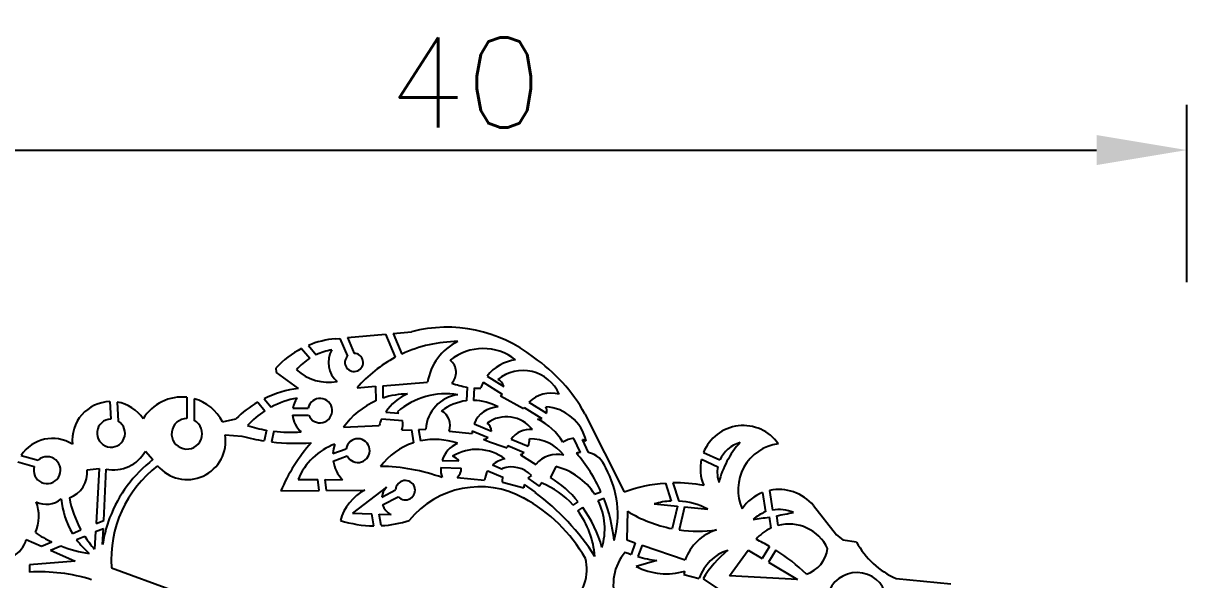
# Model space of a CAD drawing. Header units: millimetres. Extents: x 301.3 to 352.8, y 178.7 to 248.2.
# Drawn here: x 320.52 to 352.77, y 232.75 to 248.18 of the extents above; entities that cross this region are included whole.
import ezdxf

# ---------------------------------------------------------------- set-up
doc = ezdxf.new("R2010")
doc.units = ezdxf.units.MM
doc.styles.get("Standard").update_dxf_attribs({"font": 'txt', "bigfont": 'gbcbig.shx'})
doc.dimstyles.new('ISO-25', dxfattribs={"dimtxt": 2.5, "dimasz": 2.5, "dimexe": 1.25, "dimexo": 0.625, "dimtad": 1, "dimtxsty": 'Standard', "dimcen": 2.5, "dimadec": 0, "dimazin": 0, "dimtfac": 1, "dimtmove": 0, "dimatfit": 3, "dimfxl": 0, "dimarcsym": 0})

# ---------------------------------------------------------------- blocks, each defined once
blk = doc.blocks.new('*D1')
at = {"color": 0, "lineweight": -2, "transparency": 16777216}
for p, q in [((312.773, 241.007), (312.773, 245.916)), ((352.773, 241.007), (352.773, 245.916)), ((315.273, 244.666), (350.273, 244.666))]:
    blk.add_line(p, q, dxfattribs=at)
at = {"color": 0, "transparency": 16777216}
for points in [[(315.273, 245.083), (315.273, 244.25), (312.773, 244.666)], [(350.273, 245.083), (350.273, 244.25), (352.773, 244.666)]]:
    blk.add_solid(points, dxfattribs=at)
at = {"layer": 'Defpoints', "color": 0, "transparency": 16777216}
for p in [(352.773, 244.666), (312.773, 240.382), (352.773, 240.382)]:
    blk.add_point(p, dxfattribs=at)
at = {"color": 0, "transparency": 16777216, "insert": (332.773, 246.541), "char_height": 2.5, "attachment_point": 5}
blk.add_mtext('40', dxfattribs=at)

msp = doc.modelspace()

# ---------------------------------------------------------------- linework, layer by layer
for p, q in [((330.773, 239.582), (331.286, 239.629)), ((329.175, 239.435), (329.297, 239.446)), ((329.297, 239.446), (329.509, 238.952)), ((329.507, 239.466), (330.564, 239.563)), ((329.507, 239.466), (329.693, 239.03)), ((330.564, 239.563), (330.835, 238.92)), ((330.773, 239.582), (331.014, 239.009)), ((328.238, 239.165), (328.465, 238.893)), ((328.426, 239.252), (328.644, 238.991)), ((327.538, 238.496), (327.528, 238.625)), ((333.38, 238.399), (333.84, 238.113)), ((329.778, 238.077), (330.289, 238.117)), ((330.289, 238.117), (330.294, 237.714)), ((330.489, 238.133), (331.729, 238.229)), ((330.489, 238.133), (330.493, 237.792)), ((332.823, 238.095), (332.804, 237.716)), ((333.022, 238.071), (333.005, 237.727)), ((333.273, 238.23), (333.799, 237.902)), ((325.059, 237.811), (325.059, 237.224)), ((325.259, 237.772), (325.259, 237.172)), ((327.2, 237.773), (327.394, 237.54)), ((333.752, 237.85), (334.389, 237.501)), ((322.921, 237.691), (322.949, 237.205)), ((323.122, 237.678), (323.152, 237.151)), ((327.02, 237.677), (327.22, 237.437)), ((327.996, 237.514), (328.416, 237.514)), ((330.568, 237.402), (330.928, 237.375)), ((334.405, 237.525), (334.894, 237.22)), ((334.536, 237.678), (335.027, 237.373)), ((326.042, 237.132), (326.417, 237.215)), ((327.988, 237.314), (328.433, 237.314)), ((330.458, 237.21), (331.036, 237.167)), ((333.017, 237.075), (333.498, 236.876)), ((336.092, 237.351), (337.176, 235.186)), ((326.116, 236.771), (326.583, 236.732)), ((327.266, 236.901), (327.202, 236.603)), ((327.464, 236.872), (327.401, 236.576)), ((329.401, 236.982), (330.386, 237.026)), ((331.015, 236.898), (331.281, 236.912)), ((331.281, 236.912), (331.339, 236.55)), ((331.481, 236.922), (331.678, 236.932)), ((331.481, 236.922), (331.533, 236.602)), ((332.324, 236.873), (332.961, 236.805)), ((332.966, 236.88), (333.409, 236.697)), ((333.954, 236.471), (334.403, 236.285)), ((334.044, 236.65), (334.519, 236.454)), ((335.964, 236.285), (335.787, 236.672)), ((336.187, 236.277), (336.021, 236.64)), ((320.461, 236.2), (320.936, 236.073)), ((323.909, 236.322), (324.117, 236.087)), ((329.105, 236.254), (329.472, 236.385)), ((329.114, 236.045), (329.504, 236.184)), ((334.308, 236.215), (334.732, 235.951)), ((339.318, 236.092), (339.773, 235.882)), ((339.378, 236.285), (339.832, 236.075)), ((320.367, 236.018), (320.824, 235.896)), ((322.289, 235.805), (322.628, 235.842)), ((322.628, 235.842), (322.538, 234.309)), ((322.752, 234.398), (322.816, 235.823)), ((332.095, 235.863), (332.665, 235.848)), ((332.131, 236.062), (332.599, 236.05)), ((335.288, 235.89), (335.137, 235.589)), ((328.139, 235.535), (328.685, 235.531)), ((328.722, 235.226), (328.685, 235.531)), ((328.923, 235.228), (328.887, 235.53)), ((328.887, 235.53), (329.371, 235.527)), ((332.545, 235.584), (333.309, 235.518)), ((333.803, 235.462), (334.396, 235.301)), ((334.509, 235.567), (334.823, 235.348)), ((334.823, 235.348), (334.883, 235.438)), ((338.53, 235.437), (338.69, 234.935)), ((327.662, 235.214), (328.722, 235.226)), ((328.923, 235.228), (329.987, 235.24)), ((330.589, 235.318), (329.644, 234.595)), ((330.46, 235.047), (330.844, 235.242)), ((334.409, 235.393), (334.714, 235.18)), ((334.714, 235.18), (334.709, 235.172)), ((338.323, 235.427), (338.48, 234.936)), ((341.018, 235.17), (341.092, 234.632)), ((341.212, 235.228), (341.287, 234.685)), ((330.481, 234.833), (330.914, 235.054)), ((338.013, 234.854), (338.654, 234.792)), ((338.654, 234.792), (338.506, 234.171)), ((342.425, 234.808), (343.061, 234)), ((329.644, 234.595), (330.181, 234.578)), ((330.242, 234.248), (330.181, 234.578)), ((330.444, 234.253), (330.385, 234.571)), ((330.385, 234.571), (330.717, 234.561)), ((337.267, 234.654), (337.255, 233.858)), ((338.855, 234.773), (338.704, 234.138)), ((338.855, 234.773), (339.494, 234.711)), ((341.201, 234.493), (341.247, 234.187)), ((341.399, 234.527), (341.439, 234.257)), ((322.525, 234.087), (322.742, 234.177)), ((322.538, 234.309), (322.752, 234.398)), ((322.722, 233.734), (322.742, 234.177)), ((322.916, 234.465), (322.831, 234.214)), ((320.604, 233.869), (321.025, 233.683)), ((321.887, 234.039), (322.121, 234.136)), ((321.998, 233.869), (322.224, 233.963)), ((322.525, 234.087), (322.496, 233.602)), ((337.255, 233.858), (337.487, 233.779)), ((343.061, 234), (343.238, 233.859)), ((343.238, 233.859), (343.621, 233.8)), ((321.025, 233.683), (321.31, 233.801)), ((321.277, 233.571), (321.564, 233.689)), ((321.277, 233.571), (321.962, 233.268)), ((337.487, 233.779), (337.371, 233.456)), ((337.677, 233.715), (337.561, 233.394)), ((337.677, 233.715), (338.872, 233.308)), ((340.103, 232.866), (340.617, 233.575)), ((340.617, 233.575), (341.005, 233.343)), ((341.208, 233.677), (341.005, 233.343)), ((341.38, 233.574), (341.177, 233.24)), ((321.962, 233.268), (320.692, 233.162)), ((338.087, 233.284), (337.513, 233.121)), ((341.177, 233.24), (341.985, 232.757)), ((320.692, 233.162), (320.695, 232.966)), ((322.966, 233.087), (324.728, 232.432)), ((338.831, 232.899), (339.259, 232.792)), ((341.985, 232.757), (340.103, 232.866)), ((339.365, 232.778), (339.904, 232.417)), ((344.719, 232.789), (346.238, 232.642))]:
    msp.add_line(p, q)
for points in [[(328.147, 238.058), (327.538, 238.496)], [(333.398, 235.775), (333.813, 235.6)], [(333.53, 235.936), (333.804, 235.821)], [(336.358, 235.124), (336.535, 235.195)], [(335.764, 234.82), (335.907, 234.912)], [(336.457, 234.948), (336.613, 235.011)], [(335.892, 234.665), (336.03, 234.754)]]:
    msp.add_lwpolyline(points)
for centre, radius, start, end in [((332.264, 235.863), 3.891, 51.8265, 104.5598), ((329.4, 236.897), 2.548, 95.054, 112.4652), ((332.581, 235.644), 3.712, 90.2408, 114.9678), ((333.227, 237.991), 1.517, 115.839, 170.9377), ((329.4, 236.897), 2.548, 117.1238, 137.2888), ((329.355, 237.47), 1.679, 99.6778, 115.0463), ((329.691, 238.778), 0.709, 150.7425, 228.5304), ((329.691, 238.778), 0.252, 136.263, 89.5339), ((333.273, 237.713), 1.449, 51.75, 129.124), ((329.355, 237.47), 1.679, 122.0102, 138.7772), ((332.581, 235.644), 3.712, 118.062, 139.0369), ((332.093, 238.501), 0.428, 315.6955, 51.7738), ((334.31, 237.69), 1.169, 96.872, 142.6932), ((331.958, 235.037), 4.738, 29.2397, 55.0933), ((328.995, 239.572), 1.344, 227.8017, 279.7048), ((334.37, 237.456), 1.099, 23.8412, 129.1901), ((328.527, 235.082), 3, 97.2683, 116.2399), ((333.221, 240.573), 2.509, 250.8897, 260.8702), ((333.221, 240.573), 2.509, 265.45, 269.5623), ((334.31, 237.69), 1.169, 152.5056, 161.3898), ((333.573, 238.056), 0.273, 12.0613, 67.9819), ((324.92, 236.559), 1.26, 83.6314, 148.6751), ((324.92, 236.559), 1.26, 27.0466, 74.3555), ((328.562, 235.363), 2.47, 100.5439, 118.2158), ((328.698, 237.387), 0.714, 145.4736, 169.7206), ((328.747, 237.441), 0.338, 202.0713, 167.5735), ((331.191, 235.708), 2.197, 114.0736, 144.554), ((331.191, 235.708), 2.197, 90.569, 108.5049), ((331.75, 236.599), 1.429, 113.9874, 145.8166), ((332.239, 235.862), 2.048, 80.7092, 131.0015), ((332.709, 236.859), 1.034, 97.6939, 175.9513), ((332.985, 236.304), 1.423, 97.3118, 127.4664), ((332.985, 236.304), 1.423, 60.6092, 89.208), ((333.573, 238.056), 0.273, 310.959, 325.8314), ((335.163, 237.008), 0.917, 76.599, 133.0788), ((322.951, 236.618), 1.073, 91.5774, 185.8646), ((322.951, 236.618), 1.073, 33.701, 80.8034), ((328.527, 235.082), 3, 120.1388, 134.6849), ((328.562, 235.363), 2.47, 122.9167, 137.5723), ((330.587, 237.067), 0.46, 42.0806, 47.8172), ((331.904, 237.038), 0.451, 338.5764, 61.422), ((333.716, 236.79), 0.755, 92.431, 157.7734), ((335.163, 237.008), 0.917, 145.7403, 147.479), ((334.935, 236.334), 1.215, 12.4461, 86.7182), ((334.803, 237.433), 0.232, 344.9338, 29.3245), ((322.955, 236.817), 0.388, 90.8934, 59.446), ((325.058, 236.8), 0.424, 89.7683, 61.5763), ((328.698, 237.387), 0.714, 185.8348, 228.1563), ((331.75, 236.599), 1.429, 154.7046, 162.6246), ((330.587, 237.067), 0.46, 338.473, 12.5088), ((333.916, 236.362), 0.909, 37.5623, 126.2998), ((333.255, 236.884), 0.243, 358.1189, 59.6678), ((334.803, 237.433), 0.232, 264.407, 293.1657), ((334.129, 235.789), 1.556, 29.9394, 65.2573), ((325.064, 236.597), 1.066, 219.8006, 9.4086), ((328.089, 242.402), 5.866, 255.1281, 261.3061), ((327.933, 240.789), 3.945, 252.369, 260.2511), ((327.933, 240.789), 3.945, 263.1624, 274.1917), ((333.716, 236.79), 0.755, 173.1498, 178.8513), ((334.568, 236.275), 0.644, 83.9431, 144.3452), ((340.48, 235.837), 1.19, 35.3348, 157.9274), ((321.329, 235.633), 1.037, 57.7005, 146.8165), ((328.089, 242.402), 5.866, 263.2649, 274.0738), ((332.073, 233.363), 4.784, 138.2113, 157.234), ((329.775, 234.852), 1.773, 110.3407, 157.3626), ((330.061, 236.192), 0.959, 160.314, 176.2482), ((329.797, 236.333), 0.329, 206.8867, 170.842), ((331.925, 234.766), 1.878, 108.1921, 143.0393), ((331.925, 234.766), 1.878, 70.4246, 102.0545), ((332.877, 235.821), 0.783, 114.2904, 162.1172), ((333.255, 236.884), 0.243, 276.8619, 309.3059), ((335.577, 242.138), 5.954, 247.3533, 254.0316), ((334.568, 236.275), 0.644, 162.2491, 167.4804), ((334.075, 236.633), 0.478, 338.0405, 2.9944), ((334.596, 235.52), 1.139, 37.036, 92.1643), ((335.823, 236.06), 0.613, 93.4347, 124.3928), ((335.823, 236.06), 0.613, 60.9285, 71.1909), ((342.275, 234.849), 2.542, 137.8607, 166.3033), ((340.614, 235.729), 0.855, 105.1592, 156.1842), ((341.63, 235.244), 1.294, 97.9673, 203.7462), ((321.183, 235.791), 0.374, 163.7871, 131.2123), ((323.025, 236.813), 1.012, 258.1131, 330.9598), ((326.381, 233.156), 3.704, 127.6824, 159.2919), ((333.093, 235.078), 1.288, 52.6798, 121.3779), ((332.318, 235.846), 0.347, 35.8191, 72.3945), ((333.988, 235.426), 0.685, 99.5378, 131.9177), ((334.075, 236.633), 0.478, 299.0611, 313.3447), ((335.321, 235.462), 0.766, 76.1419, 140.2785), ((336.054, 235.643), 0.648, 97.993, 107.8197), ((332.553, 233.402), 4.368, 24.232, 40.8658), ((336.054, 235.643), 0.648, 19.0903, 78.1297), ((340.48, 235.837), 1.19, 167.6553, 203.074), ((321.548, 235.725), 0.745, 289.6758, 6.1445), ((326.244, 233.308), 3.285, 127.4703, 183.8518), ((330.061, 236.192), 0.959, 188.777, 223.8961), ((330.364, 230.726), 5.17, 70.0218, 89.3305), ((332.877, 235.821), 0.783, 176.9731, 197.6421), ((332.318, 235.846), 0.347, 310.9439, 0.2321), ((333.988, 235.426), 0.685, 149.436, 172.2905), ((334.057, 235.125), 0.755, 43.0401, 109.6821), ((332.294, 235.649), 1.52, 6.4846, 7.0641), ((334.861, 234.163), 1.779, 32.6977, 76.1022), ((334.37, 234.571), 2.631, 343.9057, 29.2196), ((340.614, 235.729), 0.855, 169.7448, 199.0048), ((331.112, 235.235), 0.269, 222.3756, 178.3891), ((332.294, 235.649), 1.52, 352.9359, 358.3286), ((334.792, 235.289), 0.397, 117.5398, 135.5204), ((333.991, 233.231), 2.38, 41.8718, 68.0056), ((333.357, 232.79), 3.318, 39.7722, 57.5367), ((338.63, 231.118), 4.319, 79.9243, 91.3343), ((330.635, 234.029), 1.374, 118.1544, 164.4771), ((330.934, 234.987), 0.478, 136.1557, 172.7878), ((333.178, 232.813), 2.517, 61.2045, 141.0349), ((334.792, 235.289), 0.397, 164.8491, 178.2298), ((330.843, 229.895), 6.542, 32.4093, 53.7708), ((338.63, 231.118), 4.319, 94.0816, 109.6762), ((341.468, 234.006), 1.249, 111.1423, 144.9552), ((341.468, 234.006), 1.249, 39.9971, 101.8506), ((319.867, 234.511), 1.087, 335.5985, 21.7949), ((321.166, 235.489), 0.643, 243.2142, 309.4551), ((323.877, 235.22), 2.314, 185.6331, 210.6683), ((324.775, 235.601), 3.031, 190.9905, 208.8987), ((330.934, 234.987), 0.478, 198.7328, 242.9942), ((332.35, 231.215), 4.317, 29.5683, 61.7989), ((334.861, 234.163), 1.779, 343.0482, 26.194), ((332.553, 233.402), 4.368, 5.7662, 21.6076), ((338.581, 232.991), 1.947, 92.9764, 106.9568), ((338.581, 232.991), 1.947, 62.0298, 86.7909), ((333.991, 233.231), 2.38, 4.0969, 37.0232), ((333.357, 232.79), 3.318, 14.93, 36.3028), ((339.217, 237.821), 3.719, 238.38, 258.9838), ((341.467, 233.64), 1.061, 110.7032, 132.2037), ((338.776, 249.084), 14.792, 277.6881, 279.4384), ((341.467, 233.64), 1.061, 67.5672, 99.7941), ((338.776, 249.084), 14.792, 280.2133, 282.0828), ((326.381, 233.156), 3.704, 163.4007, 171.0226), ((330.266, 237.393), 3.145, 252.3292, 269.5604), ((330.266, 237.393), 3.145, 273.2509, 287.6708), ((341.745, 233.109), 1.188, 114.7876, 140.0661), ((341.745, 233.109), 1.188, 25.3877, 104.9341), ((319.926, 234.04), 0.7, 245.4099, 345.833), ((322.867, 237.018), 3.575, 235.777, 244.1718), ((323.877, 235.22), 2.314, 215.7096, 228.707), ((324.775, 235.601), 3.031, 212.7198, 221.2647), ((339.217, 237.821), 3.719, 262.0727, 278.0817), ((340.161, 232.831), 1.375, 107.8793, 159.7001), ((338.636, 229.183), 5.178, 60.2117, 64.8824), ((322.867, 237.018), 3.575, 248.6228, 261.684), ((338.252, 232.624), 1.374, 139.3952, 200.2364), ((338.524, 236.691), 3.435, 247.4721, 250.3809), ((340.421, 232.398), 1.227, 107.4673, 161.2613), ((341.954, 231.221), 3.021, 128.9993, 148.9702), ((338.636, 229.183), 5.178, 46.0215, 57.9984), ((341.956, 233.734), 0.87, 288.4651, 352.3362), ((345.594, 234.842), 2.231, 207.8593, 246.9337), ((334.937, 233.04), 1.206, 307.7482, 14.6439), ((338.524, 236.691), 3.435, 253.7196, 262.69), ((320.966, 228.089), 4.884, 72.7336, 93.1852), ((338.349, 234.752), 1.833, 242.8762, 286.2056), ((340.911, 232.288), 2.168, 161.065, 163.6305), ((343.63, 232.114), 0.838, 2.8645, 155.8331)]:
    msp.add_arc(centre, radius, start, end)

# ---------------------------------------------------------------- dimensions: what is measured, and where the dimension line sits
dim = msp.add_linear_dim(base=(352.773, 244.666), p1=(312.773, 240.382), p2=(352.773, 240.382), dimstyle='ISO-25')
dim.commit()
dim.dimension.update_dxf_attribs({"geometry": '*D1', "text_midpoint": (332.773, 246.541)})

doc.saveas('drawing.dxf')
